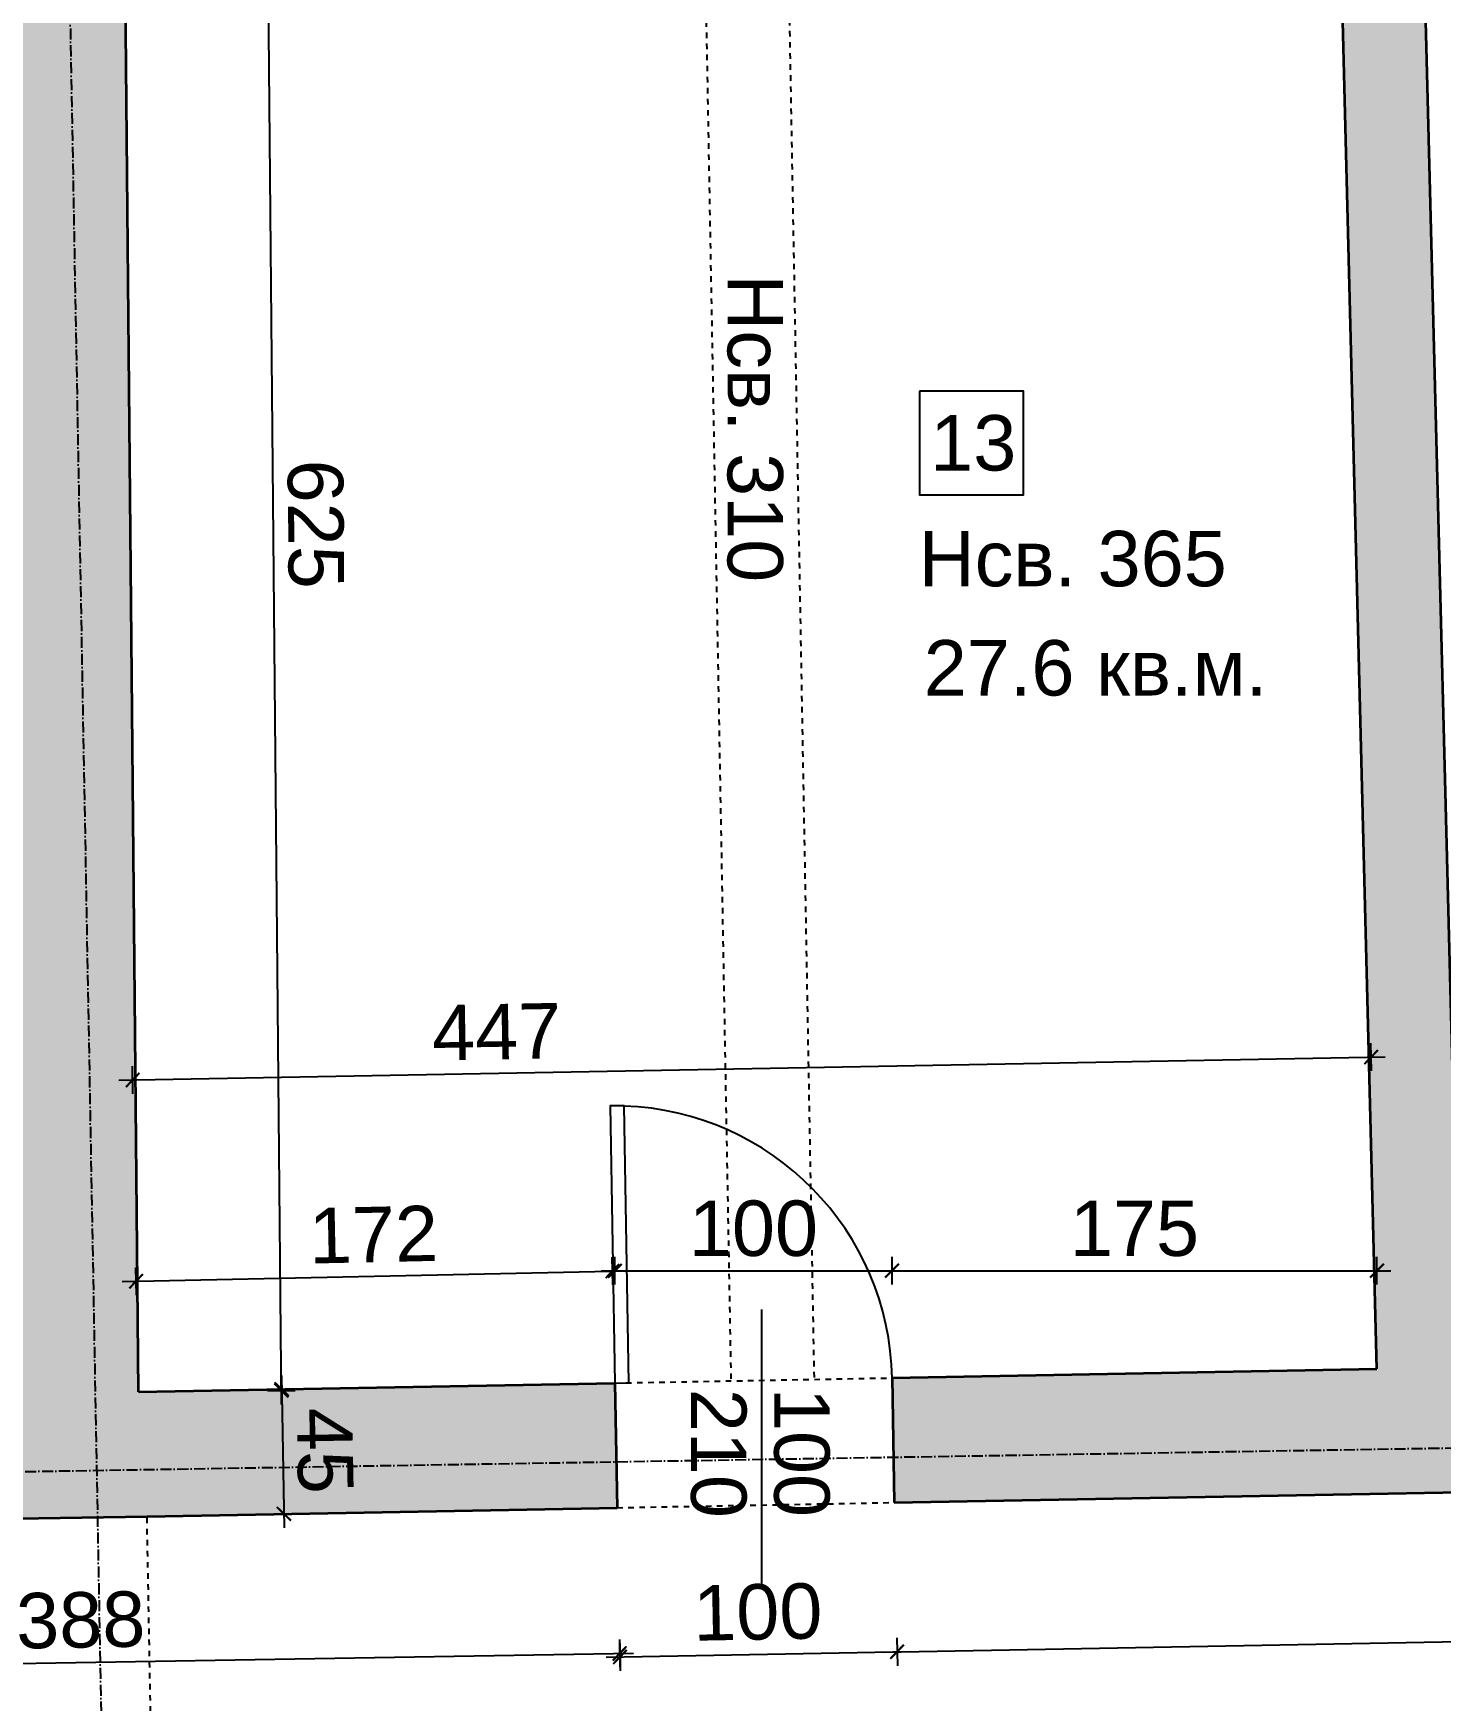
# Model space of a CAD drawing. Header units: inches. Extents: x -72385 to 39588, y -6525 to 66685.
# Drawn here: x -32716 to -32209, y 20088 to 20690 of the extents above; entities that cross this region are included whole.
import ezdxf

# ---------------------------------------------------------------- set-up
doc = ezdxf.new("R2010")
doc.units = ezdxf.units.IN
doc.header["$MEASUREMENT"] = 0
doc.linetypes.add('DashDot', pattern=[0.6, 0.4, -0.1, 0, -0.1])
doc.linetypes.add('Hidden', pattern=[0.4, 0.2, -0.2])
for name, color, linetype, lineweight in [('Врати', 251, 'Continuous', 25), ('Надписи Hсв', 252, 'Continuous', 25), ('Надписи врати', 252, 'Continuous', 25), ('Надписи коти вътрешни', 252, 'Continuous', 25), ('Надписи номера на пом.', 252, 'Continuous', 25), ('Надписи площ', 252, 'Continuous', 25), ('Оси', 252, 'DashDot', 25), ('Пунктир', 253, 'Hidden', 25), ('Разрезни линии', 7, 'Continuous', 35), ('Щрих стени', 254, 'Continuous', 25)]:
    doc.layers.add(name, color=color, linetype=linetype, lineweight=lineweight)
doc.styles.add('Arial Regular', font='arial.ttf')
doc.styles.get("Standard").update_dxf_attribs({"font": 'arial.ttf'})
doc.dimstyles.new('Annotative', dxfattribs={"dimscale": 0, "dimtxt": 20, "dimasz": 5, "dimexe": 5, "dimexo": 5, "dimgap": 5, "dimtad": 1, "dimdec": 0, "dimzin": 0, "dimdsep": 46, "dimtxsty": 'Standard', "dimblk": 'ARCHTICK', "dimcen": 5, "dimdle": 5, "dimadec": 0, "dimazin": 0, "dimtfac": 1, "dimtdec": 0, "dimtofl": 0, "dimtmove": 0, "dimatfit": 3, "dimldrblk": 'ARCHTICK', "dimfxl": 5, "dimfxlon": 1, "dimtolj": 1, "dimtzin": 0, "dimarcsym": 1})

# ---------------------------------------------------------------- blocks, each defined once
blk = doc.blocks.new('_ArchTick')
at = {"color": 0, "linetype": 'ByBlock', "const_width": 0.15}
blk.add_lwpolyline([(-0.5, -0.5), (0.5, 0.5)], dxfattribs=at)
blk = doc.blocks.new('*D3653')
at = {"layer": 'Defpoints', "color": 0, "ltscale": 50, "transparency": 16777216}
for p in [(-32684.31, 20824.53), (-32632.72, 20825.01), (-32678.47, 20199.53)]:
    blk.add_point(p, dxfattribs=at)
at = {"layer": 'Надписи коти вътрешни', "color": 0, "lineweight": -2, "ltscale": 50, "transparency": 16777216}
for p, q in [((-32637.72, 20824.97), (-32627.72, 20825.06)), ((-32626.83, 20195.01), (-32632.76, 20830.01)), ((-32631.87, 20199.97), (-32621.88, 20200.06))]:
    blk.add_line(p, q, dxfattribs=at)
at = {"layer": 'Надписи коти вътрешни', "color": 0, "lineweight": -2, "ltscale": 50, "transparency": 16777216, "xscale": 5, "yscale": 5, "zscale": 5}
for p, rotation in [((-32632.72, 20825.01), 90.53564126284252), ((-32626.87, 20200.01), 270.5356412628425)]:
    blk.add_blockref('_ArchTick', p, dxfattribs=dict(at, rotation=rotation))
at = {"layer": 'Надписи коти вътрешни', "color": 0, "ltscale": 50, "transparency": 16777216, "insert": (-32614.59, 20512.66), "char_height": 20, "attachment_point": 5, "rotation": 270.53564}
blk.add_mtext('\\A1;625', dxfattribs=at)
blk = doc.blocks.new('*D3654')
at = {"layer": 'Defpoints', "color": 0, "ltscale": 50, "transparency": 16777216}
for p in [(-32507.44, 20243.12), (-32678.47, 20199.53), (-32506.59, 20203.2)]:
    blk.add_point(p, dxfattribs=at)
at = {"layer": 'Надписи коти вътрешни', "color": 0, "lineweight": -2, "ltscale": 50, "transparency": 16777216}
for p, q in [((-32507.33, 20238.12), (-32507.54, 20248.12)), ((-32684.32, 20239.34), (-32502.44, 20243.23)), ((-32679.22, 20234.45), (-32679.43, 20244.45))]:
    blk.add_line(p, q, dxfattribs=at)
at = {"layer": 'Надписи коти вътрешни', "color": 0, "lineweight": -2, "ltscale": 50, "transparency": 16777216, "xscale": 5, "yscale": 5, "zscale": 5}
for p, rotation in [((-32679.32, 20239.45), 181.2233629476268), ((-32507.44, 20243.12), 1.22336294762684)]:
    blk.add_blockref('_ArchTick', p, dxfattribs=dict(at, rotation=rotation))
at = {"layer": 'Надписи коти вътрешни', "color": 0, "ltscale": 50, "transparency": 16777216, "insert": (-32593.7, 20256.32), "char_height": 20, "attachment_point": 5, "rotation": 1.22336}
blk.add_mtext('\\A1;172', dxfattribs=at)
blk = doc.blocks.new('*D3680')
at = {"layer": 'Defpoints', "color": 0, "ltscale": 50, "transparency": 16777216}
for p in [(-32505.74, 20157.73), (-32894.13, 20151.26), (-32504.87, 20105.13)]:
    blk.add_point(p, dxfattribs=at)
at = {"layer": 'Надписи коти вътрешни', "color": 0, "lineweight": -2, "ltscale": 50, "transparency": 16777216}
for p, q in [((-32504.95, 20110.13), (-32504.78, 20100.14)), ((-32898.25, 20098.58), (-32499.87, 20105.22)), ((-32893.34, 20103.66), (-32893.17, 20093.66))]:
    blk.add_line(p, q, dxfattribs=at)
at = {"layer": 'Надписи коти вътрешни', "color": 0, "lineweight": -2, "ltscale": 50, "transparency": 16777216, "xscale": 5, "yscale": 5, "zscale": 5}
for p, rotation in [((-32504.87, 20105.13), 0.955177715349537), ((-32893.25, 20098.66), 180.9551777153495)]:
    blk.add_blockref('_ArchTick', p, dxfattribs=dict(at, rotation=rotation))
at = {"layer": 'Надписи коти вътрешни', "color": 0, "ltscale": 50, "transparency": 16777216, "insert": (-32699.31, 20117.11), "char_height": 20, "attachment_point": 5, "rotation": 0.95518}
blk.add_mtext('\\A1;388', dxfattribs=at)
blk = doc.blocks.new('*D3681')
at = {"layer": 'Defpoints', "color": 0, "ltscale": 50, "transparency": 16777216}
for p in [(-32505.74, 20157.73), (-32405.76, 20159.59), (-32404.76, 20105.72)]:
    blk.add_point(p, dxfattribs=at)
at = {"layer": 'Надписи коти вътрешни', "color": 0, "lineweight": -2, "ltscale": 50, "transparency": 16777216}
for p, q in [((-32504.84, 20108.86), (-32504.65, 20098.86)), ((-32404.85, 20110.72), (-32404.67, 20100.72)), ((-32509.74, 20103.77), (-32399.76, 20105.81))]:
    blk.add_line(p, q, dxfattribs=at)
at = {"layer": 'Надписи коти вътрешни', "color": 0, "lineweight": -2, "ltscale": 50, "transparency": 16777216, "xscale": 5, "yscale": 5, "zscale": 5}
for p, rotation in [((-32404.76, 20105.72), 1.061896860588138), ((-32504.74, 20103.86), 181.0618968605881)]:
    blk.add_blockref('_ArchTick', p, dxfattribs=dict(at, rotation=rotation))
at = {"layer": 'Надписи коти вътрешни', "color": 0, "ltscale": 50, "transparency": 16777216, "insert": (-32455.04, 20120), "char_height": 20, "attachment_point": 5, "rotation": 1.0619}
blk.add_mtext('\\A1;100', dxfattribs=at)
blk = doc.blocks.new('*D3682')
at = {"layer": 'Defpoints', "color": 0, "ltscale": 50, "transparency": 16777216}
for p in [(-31749.65, 20171.75), (-32405.76, 20159.59), (-31748.65, 20117.88)]:
    blk.add_point(p, dxfattribs=at)
at = {"layer": 'Надписи коти вътрешни', "color": 0, "lineweight": -2, "ltscale": 50, "transparency": 16777216}
for p, q in [((-31748.74, 20122.88), (-31748.56, 20112.88)), ((-32409.76, 20105.62), (-31743.65, 20117.97)), ((-32404.85, 20110.72), (-32404.67, 20100.72))]:
    blk.add_line(p, q, dxfattribs=at)
at = {"layer": 'Надписи коти вътрешни', "color": 0, "lineweight": -2, "ltscale": 50, "transparency": 16777216, "xscale": 5, "yscale": 5, "zscale": 5}
for p, rotation in [((-31748.65, 20117.88), 1.061896860586854), ((-32404.76, 20105.72), 181.0618968605869)]:
    blk.add_blockref('_ArchTick', p, dxfattribs=dict(at, rotation=rotation))
at = {"layer": 'Надписи коти вътрешни', "color": 0, "ltscale": 50, "transparency": 16777216, "insert": (-32076.99, 20127.01), "char_height": 20, "attachment_point": 5, "rotation": 1.0619}
blk.add_mtext('\\A1;656', dxfattribs=at)
blk = doc.blocks.new('*D3704')
at = {"layer": 'Defpoints', "color": 0, "ltscale": 50, "transparency": 16777216}
for p in [(-31749.65, 20171.75), (-34053.52, 20133.6), (-31748.04, 20074.92)]:
    blk.add_point(p, dxfattribs=at)
at = {"layer": 'Надписи коти вътрешни', "color": 0, "lineweight": -2, "ltscale": 50, "transparency": 16777216}
for p, q in [((-31748.13, 20079.92), (-31747.96, 20069.92)), ((-34056.92, 20036.69), (-31743.04, 20075)), ((-34052, 20041.78), (-34051.84, 20031.78))]:
    blk.add_line(p, q, dxfattribs=at)
at = {"layer": 'Надписи коти вътрешни', "color": 0, "lineweight": -2, "ltscale": 50, "transparency": 16777216, "xscale": 5, "yscale": 5, "zscale": 5}
for p, rotation in [((-31748.04, 20074.92), 0.9485552265700729), ((-34051.92, 20036.78), 180.9485552265701)]:
    blk.add_blockref('_ArchTick', p, dxfattribs=dict(at, rotation=rotation))
at = {"layer": 'Надписи коти вътрешни', "color": 0, "ltscale": 50, "transparency": 16777216, "insert": (-32900.23, 20071.07), "char_height": 20, "attachment_point": 5, "rotation": 0.94856}
blk.add_mtext('\\A1;2304', dxfattribs=at)
blk = doc.blocks.new('*D3725')
at = {"layer": 'Defpoints', "color": 0, "ltscale": 50, "transparency": 16777216}
for p in [(-32406.59, 20243.23), (-32406.59, 20204.57), (-32506.58, 20202.72)]:
    blk.add_point(p, dxfattribs=at)
at = {"layer": 'Надписи коти вътрешни', "color": 0, "lineweight": -2, "ltscale": 50, "transparency": 16777216}
for p, q in [((-32506.58, 20238.23), (-32506.58, 20248.23)), ((-32406.59, 20238.23), (-32406.59, 20248.23)), ((-32511.58, 20243.23), (-32401.59, 20243.23))]:
    blk.add_line(p, q, dxfattribs=at)
at = {"layer": 'Надписи коти вътрешни', "color": 0, "lineweight": -2, "ltscale": 50, "transparency": 16777216, "xscale": 5, "yscale": 5, "zscale": 5, "rotation": 180}
blk.add_blockref('_ArchTick', (-32506.58, 20243.23), dxfattribs=at)
at = {"layer": 'Надписи коти вътрешни', "color": 0, "lineweight": -2, "ltscale": 50, "transparency": 16777216, "xscale": 5, "yscale": 5, "zscale": 5}
blk.add_blockref('_ArchTick', (-32406.59, 20243.23), dxfattribs=at)
at = {"layer": 'Надписи коти вътрешни', "color": 0, "ltscale": 50, "transparency": 16777216, "insert": (-32456.59, 20258.44), "char_height": 20, "attachment_point": 5}
blk.add_mtext('\\A1;100', dxfattribs=at)
blk = doc.blocks.new('*D3726')
at = {"layer": 'Defpoints', "color": 0, "ltscale": 50, "transparency": 16777216}
for p in [(-32231.62, 20243.23), (-32406.59, 20204.57), (-32231.62, 20207.82)]:
    blk.add_point(p, dxfattribs=at)
at = {"layer": 'Надписи коти вътрешни', "color": 0, "lineweight": -2, "ltscale": 50, "transparency": 16777216}
for p, q in [((-32406.59, 20238.23), (-32406.59, 20248.23)), ((-32231.62, 20238.23), (-32231.62, 20248.23)), ((-32411.59, 20243.23), (-32226.62, 20243.23))]:
    blk.add_line(p, q, dxfattribs=at)
at = {"layer": 'Надписи коти вътрешни', "color": 0, "lineweight": -2, "ltscale": 50, "transparency": 16777216, "xscale": 5, "yscale": 5, "zscale": 5, "rotation": 180}
blk.add_blockref('_ArchTick', (-32406.59, 20243.23), dxfattribs=at)
at = {"layer": 'Надписи коти вътрешни', "color": 0, "lineweight": -2, "ltscale": 50, "transparency": 16777216, "xscale": 5, "yscale": 5, "zscale": 5}
blk.add_blockref('_ArchTick', (-32231.62, 20243.23), dxfattribs=at)
at = {"layer": 'Надписи коти вътрешни', "color": 0, "ltscale": 50, "transparency": 16777216, "insert": (-32319.11, 20258.44), "char_height": 20, "attachment_point": 5}
blk.add_mtext('\\A1;175', dxfattribs=at)
blk = doc.blocks.new('*D8204')
at = {"layer": 'Defpoints', "color": 0, "ltscale": 50, "transparency": 16777216}
for p in [(-32233.71, 20320.35), (-32231.62, 20207.82), (-32678.47, 20199.53)]:
    blk.add_point(p, dxfattribs=at)
at = {"layer": 'Надписи коти вътрешни', "color": 0, "lineweight": -2, "ltscale": 50, "transparency": 16777216}
for p, q in [((-32233.62, 20315.35), (-32233.8, 20325.35)), ((-32685.56, 20311.97), (-32228.71, 20320.44)), ((-32680.47, 20307.06), (-32680.65, 20317.06))]:
    blk.add_line(p, q, dxfattribs=at)
at = {"layer": 'Надписи коти вътрешни', "color": 0, "lineweight": -2, "ltscale": 50, "transparency": 16777216, "xscale": 5, "yscale": 5, "zscale": 5}
for p, rotation in [((-32233.71, 20320.35), 1.06231536185774), ((-32680.56, 20312.06), 181.0623153618577)]:
    blk.add_blockref('_ArchTick', p, dxfattribs=dict(at, rotation=rotation))
at = {"layer": 'Надписи коти вътрешни', "color": 0, "ltscale": 50, "transparency": 16777216, "insert": (-32549.25, 20329.5), "char_height": 20, "attachment_point": 5, "rotation": 1.06232}
blk.add_mtext('\\A1;447', dxfattribs=at)
blk = doc.blocks.new('*D3737')
at = {"layer": 'Defpoints', "color": 0, "ltscale": 50, "transparency": 16777216}
for p in [(-32217.48, 20833.19), (-32171.81, 20834.35), (-32201.63, 20208.37)]:
    blk.add_point(p, dxfattribs=at)
at = {"layer": 'Надписи коти вътрешни', "color": 0, "lineweight": -2, "ltscale": 50, "transparency": 16777216}
for p, q in [((-32155.83, 20204.53), (-32171.94, 20839.34)), ((-32176.81, 20834.22), (-32166.81, 20834.47)), ((-32160.96, 20209.41), (-32150.96, 20209.66))]:
    blk.add_line(p, q, dxfattribs=at)
at = {"layer": 'Надписи коти вътрешни', "color": 0, "lineweight": -2, "ltscale": 50, "transparency": 16777216, "xscale": 5, "yscale": 5, "zscale": 5}
for p, rotation in [((-32171.81, 20834.35), 91.45336530729196), ((-32155.96, 20209.53), 271.453365307292)]:
    blk.add_blockref('_ArchTick', p, dxfattribs=dict(at, rotation=rotation))
at = {"layer": 'Надписи коти вътрешни', "color": 0, "ltscale": 50, "transparency": 16777216, "insert": (-32148.68, 20522.33), "char_height": 20, "attachment_point": 5, "rotation": 271.45337}
blk.add_mtext('\\A1;625', dxfattribs=at)
blk = doc.blocks.new('*D7538')
at = {"layer": 'Defpoints', "color": 0, "ltscale": 10, "transparency": 16777216}
for p in [(-32656.45, 20199.94), (-32655.62, 20154.95), (-32625.98, 20155.5)]:
    blk.add_point(p, dxfattribs=at)
at = {"layer": 'Надписи коти вътрешни', "color": 0, "lineweight": -2, "ltscale": 10, "transparency": 16777216}
for p, q in [((-32626.9, 20205.49), (-32625.89, 20150.5)), ((-32631.81, 20200.4), (-32621.81, 20200.58)), ((-32630.98, 20155.41), (-32620.98, 20155.6))]:
    blk.add_line(p, q, dxfattribs=at)
at = {"layer": 'Надписи коти вътрешни', "color": 0, "lineweight": -2, "ltscale": 10, "transparency": 16777216, "xscale": 5, "yscale": 5, "zscale": 5}
for p, rotation in [((-32626.81, 20200.49), 91.06189686058991), ((-32625.98, 20155.5), 271.0618968605899)]:
    blk.add_blockref('_ArchTick', p, dxfattribs=dict(at, rotation=rotation))
at = {"layer": 'Надписи коти вътрешни', "color": 0, "ltscale": 10, "transparency": 16777216, "insert": (-32611.23, 20178.28), "char_height": 20, "attachment_point": 5, "rotation": 271.0619}
blk.add_mtext('\\A1;45', dxfattribs=at)

msp = doc.modelspace()

# ---------------------------------------------------------------- hatches: boundary and pattern name
at = {"layer": 'Щрих стени', "ltscale": 10}
h = msp.add_hatch(color=256, dxfattribs=at)
h.dxf.hatch_style = 1
h.paths.add_polyline_path([(-33424.41, 20825.81), (-33409.88, 20826.08), (-33410.43, 20856.07), (-33505.42, 20854.31), (-33504.86, 20824.32), (-33481.9, 20824.74), (-33472.41, 20198.52), (-33497.41, 20198.1), (-33497.03, 20173.1), (-33572.02, 20171.84), (-33571.55, 20140.94), (-33394.07, 20143.64), (-33394.55, 20174.82), (-33414.54, 20174.48)])
h.paths.add_polyline_path([(-33165.48, 20860.62), (-33260.46, 20858.86), (-33259.9, 20828.86), (-33184.45, 20830.26), (-33174.58, 20178.51), (-33294.56, 20176.5), (-33294.08, 20145.17), (-32994.12, 20149.73), (-32994.6, 20181.53), (-33157.08, 20178.81), (-33166.96, 20830.58), (-33164.92, 20830.62)])
h.paths.add_polyline_path([(-32920.52, 20865.16), (-33015.5, 20863.4), (-33014.95, 20833.4), (-32919.96, 20835.16)])
h.paths.add_polyline_path([(-32675.56, 20869.7), (-32770.54, 20867.94), (-32769.99, 20837.94), (-32726.95, 20838.74), (-32721.04, 20206.13), (-32741.03, 20205.79), (-32740.85, 20185.79), (-32894.62, 20183.21), (-32894.13, 20151.26), (-32675.38, 20154.59), (-32505.74, 20157.73), (-32506.58, 20202.72), (-32678.47, 20199.53), (-32684.31, 20824.53), (-32674.73, 20824.71)])
h.paths.add_polyline_path([(-33408.82, 19895.99), (-33455.16, 19894.98), (-33454.84, 19881.19), (-33533.47, 19879.36), (-33532.77, 19849.37), (-33407.81, 19852.28)])
h.paths.add_polyline_path([(-33133.89, 19902.02), (-33258.86, 19899.28), (-33257.85, 19855.77), (-33132.88, 19858.68)])
h.paths.add_polyline_path([(-32858.95, 19908.04), (-32983.92, 19905.3), (-32982.92, 19862.17), (-32857.95, 19865.08)])
h.paths.add_polyline_path([(-32584.02, 19914.06), (-32708.99, 19911.32), (-32707.99, 19868.57), (-32583.03, 19871.48)])
h.paths.add_polyline_path([(-32309.09, 19920.08), (-32434.06, 19917.34), (-32433.07, 19874.97), (-32308.1, 19877.88)])
h.paths.add_polyline_path([(-32034.15, 19926.1), (-32159.12, 19923.37), (-32158.14, 19881.37), (-32033.18, 19884.28)])
h.paths.add_polyline_path([(-31720.7, 20262.71), (-31763.19, 20262.22), (-31762.9, 20236.51), (-31802.89, 20235.77), (-31802.66, 20215.77), (-32201.63, 20208.37), (-32217.48, 20833.19), (-32184.81, 20833.79), (-32185.64, 20878.79), (-32280.63, 20877.02), (-32279.79, 20832.03), (-32247.48, 20832.63), (-32231.62, 20207.82), (-32406.59, 20204.57), (-32405.76, 20159.59), (-31749.65, 20171.75), (-31749.25, 20137.69), (-31719.26, 20138.04)])
h.paths.add_polyline_path([(-32430.6, 20874.24), (-32525.59, 20872.48), (-32524.75, 20827.49), (-32429.77, 20829.25)])
h.paths.add_polyline_path([(-31940.69, 20883.33), (-32035.67, 20881.57), (-32034.84, 20836.57), (-31939.85, 20838.34)])

# ---------------------------------------------------------------- linework, layer by layer
at = {"layer": 'Врати', "ltscale": 50}
msp.add_lwpolyline([(-32506.58, 20202.72), (-32501.58, 20202.81), (-32503.26, 20302.79), (-32508.26, 20302.71)], close=True, dxfattribs=at)
msp.add_arc((-32506.58, 20202.72), 100, 0.96163, 88.09565, dxfattribs=at)
at = {"layer": 'Надписи врати', "ltscale": 50}
msp.add_line((-32453.62, 20229.31), (-32453.62, 20129.31), dxfattribs=at)
at = {"layer": 'Надписи номера на пом.', "ltscale": 50}
msp.add_lwpolyline([(-32396.67, 20560.7), (-32396.67, 20523.2), (-32359.17, 20523.2), (-32359.17, 20560.7)], close=True, dxfattribs=at)
at = {"layer": 'Оси', "ltscale": 10}
msp.add_line((-32713.15, 21246.57), (-32681.03, 19484.07), dxfattribs=at)
msp.add_lwpolyline([(-35071.06, 20151.76), (-34073.73, 20168.36), (-34073.37, 20148.36), (-31739.82, 20187), (-31742.42, 20412.39), (-31172.87, 20424.13), (-31171.33, 20324.06), (-30336.28, 20336.93)], dxfattribs=at)
at = {"layer": 'Пунктир', "ltscale": 10}
for p, q in [((-32464.6, 20204.18), (-32475.94, 20828.39)), ((-32434.61, 20204.72), (-32445.94, 20828.95)), ((-32506.58, 20202.72), (-32406.59, 20204.57)), ((-32505.74, 20157.73), (-32405.76, 20159.59)), ((-32670.97, 19912.15), (-32675.38, 20154.59))]:
    msp.add_line(p, q, dxfattribs=at)
at = {"layer": 'Разрезни линии', "ltscale": 50}
for p, q in [((-32231.62, 20207.82), (-32247.48, 20832.63)), ((-32201.63, 20208.37), (-32217.48, 20833.19)), ((-32678.47, 20199.53), (-32684.31, 20824.53)), ((-32406.59, 20204.57), (-32231.62, 20207.82)), ((-32406.59, 20204.57), (-32405.76, 20159.59)), ((-32678.47, 20199.53), (-32506.58, 20202.72)), ((-32506.58, 20202.72), (-32505.74, 20157.73)), ((-32405.76, 20159.59), (-31749.65, 20171.75)), ((-32675.38, 20154.59), (-32505.74, 20157.73)), ((-32894.13, 20151.26), (-32675.38, 20154.59))]:
    msp.add_line(p, q, dxfattribs=at)

# ---------------------------------------------------------------- texts
at = {"layer": 'Надписи Hсв', "ltscale": 100, "insert": (-32445.93, 20602.83), "char_height": 20, "width": 180.4891, "attachment_point": 1, "rotation": 270, "style": 'Arial Regular'}
msp.add_mtext('\\pxt8;Hсв. 310', dxfattribs=at)
at = {"layer": 'Надписи Hсв', "ltscale": 100, "insert": (-32396.93, 20510.24), "char_height": 20, "width": 180.4891, "attachment_point": 1, "style": 'Arial Regular'}
msp.add_mtext('\\pxt8;Hсв. 365', dxfattribs=at)
at = {"layer": 'Надписи врати', "ltscale": 100, "char_height": 20, "width": 180.4891, "attachment_point": 1, "rotation": 270, "style": 'Arial Regular'}
for s, insert in [('210', (-32459.1, 20200.64)), ('100', (-32429.1, 20200.96))]:
    msp.add_mtext(s, dxfattribs=dict(at, insert=insert))
at = {"layer": 'Надписи номера на пом.', "ltscale": 100, "insert": (-32467.53, 20552.01), "char_height": 20, "width": 180.4891, "attachment_point": 1, "style": 'Arial Regular'}
msp.add_mtext('\\pxqc;13', dxfattribs=at)
at = {"layer": 'Надписи площ', "ltscale": 100, "insert": (-32395.14, 20470.82), "char_height": 20, "width": 180.4891, "attachment_point": 1, "style": 'Arial Regular'}
msp.add_mtext('27.6 кв.м.', dxfattribs=at)

# ---------------------------------------------------------------- dimensions: what is measured, and where the dimension line sits
at = {"layer": 'Надписи коти вътрешни', "ltscale": 50}
for p1, p2, distance, picture, middle in [((-32201.63, 20208.37), (-32217.48, 20833.19), -45.69, '*D3737', (-32148.68, 20522.33)), ((-32678.47, 20199.53), (-32684.31, 20824.53), -51.6, '*D3653', (-32614.59, 20512.66)), ((-32678.47, 20199.53), (-32506.59, 20203.2), 39.93, '*D3654', (-32593.7, 20256.32)), ((-34053.52, 20133.6), (-31749.65, 20171.75), -96.84, '*D3704', (-32900.23, 20071.07)), ((-32405.76, 20159.59), (-31749.65, 20171.75), -53.88, '*D3682', (-32076.99, 20127.01)), ((-32894.13, 20151.26), (-32505.74, 20157.73), -52.61, '*D3680', (-32699.31, 20117.11)), ((-32505.74, 20157.73), (-32405.76, 20159.59), -53.88, '*D3681', (-32455.04, 20120))]:
    dim = msp.add_aligned_dim(p1=p1, p2=p2, distance=distance, dimstyle='Annotative', override={"dimscale": 0, "dimtix": 0, "dimtofl": 0, "dimtmove": 0, "dimatfit": 3}, dxfattribs=at)
    dim.commit()
    dim.dimension.update_dxf_attribs({"geometry": picture, "text_midpoint": middle})
dim = msp.add_linear_dim(base=(-32233.71, 20320.35), p1=(-32678.47, 20199.53), p2=(-32231.62, 20207.82), angle=1.06232, dimstyle='Annotative', override={"dimscale": 0, "dimtix": 0, "dimtofl": 0, "dimtmove": 0, "dimatfit": 3}, dxfattribs=at)
dim.commit()
dim.dimension.update_dxf_attribs({"geometry": '*D8204', "text_midpoint": (-32548.97, 20314.5), "dimtype": 129})
for base, p1, p2, picture, middle in [((-32406.59, 20243.23), (-32506.58, 20202.72), (-32406.59, 20204.57), '*D3725', (-32456.59, 20258.44)), ((-32231.62, 20243.23), (-32406.59, 20204.57), (-32231.62, 20207.82), '*D3726', (-32319.11, 20258.44))]:
    dim = msp.add_linear_dim(base=base, p1=p1, p2=p2, dimstyle='Annotative', override={"dimscale": 0, "dimtix": 0, "dimtofl": 0, "dimtmove": 0, "dimatfit": 3}, dxfattribs=at)
    dim.commit()
    dim.dimension.update_dxf_attribs({"geometry": picture, "text_midpoint": middle})
at = {"layer": 'Надписи коти вътрешни', "ltscale": 10}
dim = msp.add_aligned_dim(p1=(-32656.45, 20199.94), p2=(-32655.62, 20154.95), distance=29.65, dimstyle='Annotative', override={"dimscale": 0, "dimtix": 0, "dimtofl": 0, "dimtmove": 0, "dimatfit": 3}, dxfattribs=at)
dim.commit()
dim.dimension.update_dxf_attribs({"geometry": '*D7538', "text_midpoint": (-32611.23, 20178.28)})

doc.saveas('drawing.dxf')
